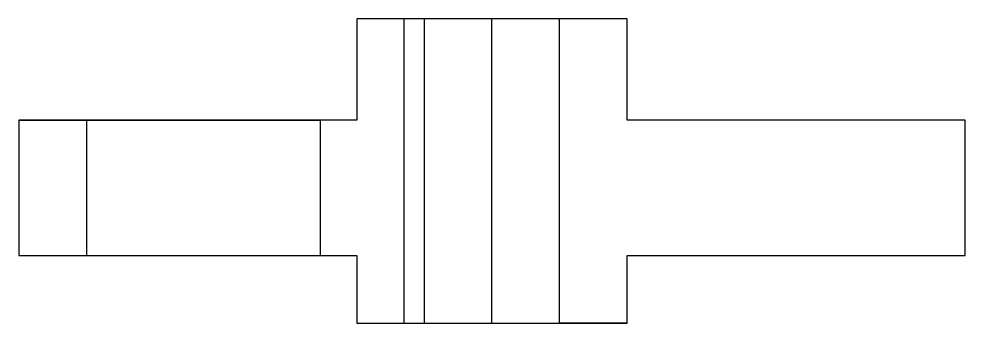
# Model space of a CAD drawing. Header units: inches. Extents: x -108 to 279, y 71 to 238.
# Drawn here: x -107.5 to 32.5, y 161.8 to 206.8 of the extents above; entities that cross this region are included whole.
import ezdxf

# ---------------------------------------------------------------- set-up
doc = ezdxf.new("R2010")
doc.units = ezdxf.units.IN
doc.header["$MEASUREMENT"] = 0

msp = doc.modelspace()

# ---------------------------------------------------------------- linework, layer by layer
for p, q in [((-17.51146, 206.84399), (-57.51146, 206.84399)), ((-57.51146, 206.84399), (-57.51146, 191.84399)), ((-50.51146, 161.84399), (-50.51146, 206.84399)), ((-37.51146, 206.84399), (-47.51146, 206.84399)), ((-47.51146, 161.84399), (-47.51146, 206.84399)), ((-17.51146, 206.84399), (-37.51146, 206.84399)), ((-37.51146, 161.84399), (-37.51146, 206.84399)), ((-27.51146, 161.84399), (-27.51146, 206.84399)), ((-17.51146, 191.84399), (-17.51146, 206.84399)), ((-57.51146, 191.84399), (-107.51146, 191.84399)), ((-107.51146, 191.84399), (-107.51146, 171.84399)), ((-107.51146, 191.84399), (-97.51146, 191.84399)), ((-97.51146, 191.84399), (-97.51146, 171.84399)), ((-97.51146, 191.84399), (-62.93786, 191.84399)), ((-62.93786, 191.84399), (-62.93786, 171.84399)), ((32.48854, 191.84399), (-17.51146, 191.84399)), ((32.48854, 171.84399), (32.48854, 191.84399)), ((-107.51146, 171.84399), (-57.51146, 171.84399)), ((-97.51146, 171.84399), (-62.93786, 171.84399)), ((-57.51146, 171.84399), (-57.51146, 161.84399)), ((-17.51146, 161.84399), (-17.51146, 171.84399)), ((-17.51146, 171.84399), (32.48854, 171.84399)), ((-57.51146, 161.84399), (-17.51146, 161.84399)), ((-57.51146, 161.84399), (-37.51146, 161.84399)), ((-57.51146, 161.84399), (-47.51146, 161.84399)), ((-57.51146, 161.84399), (-50.51146, 161.84399)), ((-17.51146, 161.84399), (-27.51146, 161.84399))]:
    msp.add_line(p, q)

doc.saveas('drawing.dxf')
